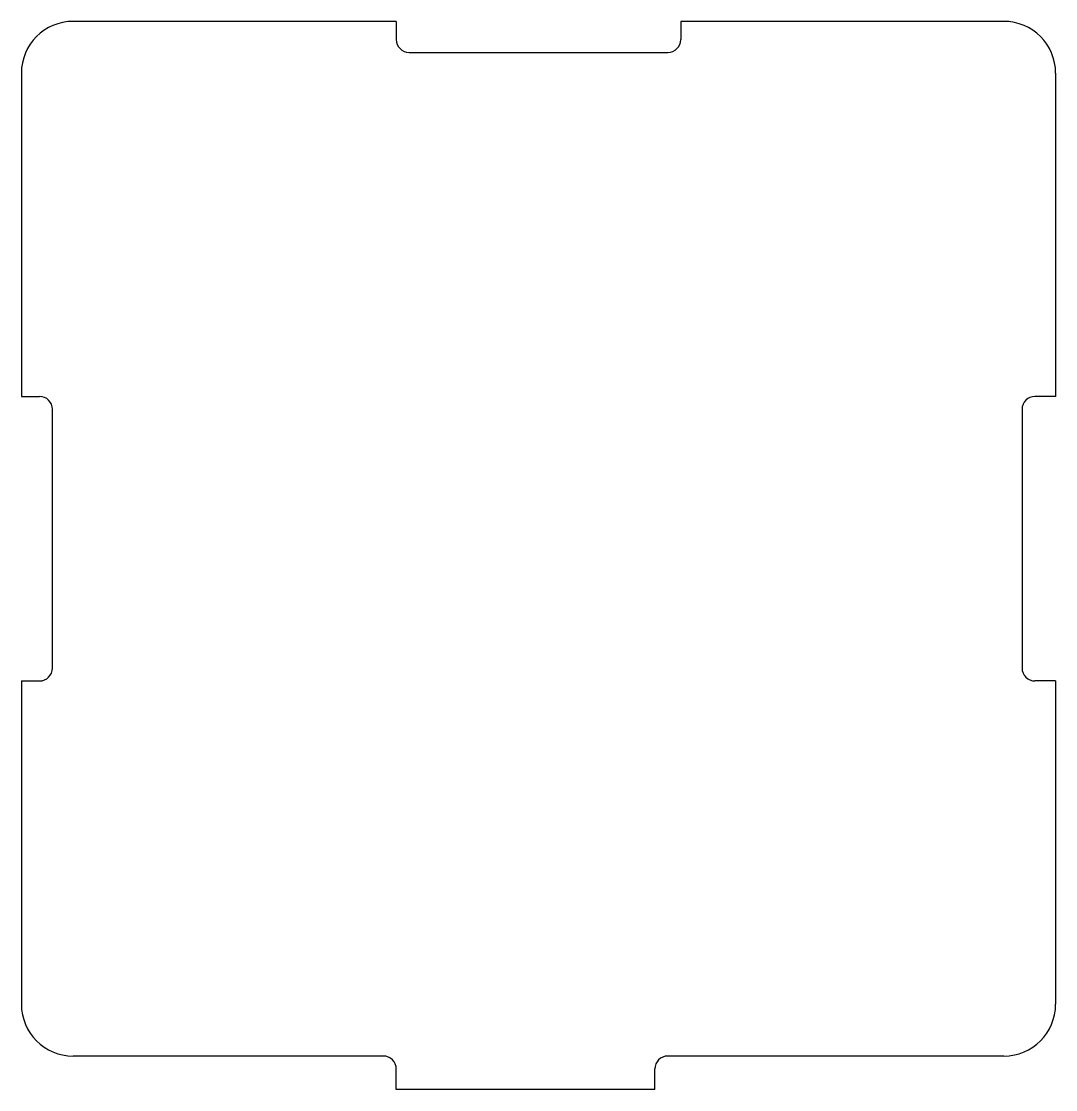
# Model space of a CAD drawing. Extents: x -2 to 0, y -2.06 to 0.
import ezdxf

# ---------------------------------------------------------------- set-up
doc = ezdxf.new("R2010")
doc.units = 0
doc.header["$MEASUREMENT"] = 0
doc.layers.add('MODELSKETCH_VISIBLE', color=7, linetype='CONTINUOUS')

msp = doc.modelspace()

# ---------------------------------------------------------------- linework, layer by layer
at = {"layer": 'MODELSKETCH_VISIBLE'}
for p, q in [((-1.275, 0), (-1.9, 0)), ((-1.275, 0), (-1.275, -0.035)), ((-0.725, 0), (-0.725, -0.035)), ((-0.1, 0), (-0.725, 0)), ((-1.25, -0.06), (-0.75, -0.06)), ((-2, -0.1), (-2, -0.725)), ((0, -0.1), (0, -0.725)), ((-2, -0.725), (-1.965, -0.725)), ((0, -0.725), (-0.04, -0.725)), ((-1.94, -1.25), (-1.94, -0.75)), ((-0.065, -0.75), (-0.065, -1.25)), ((-2, -1.275), (-2, -1.9)), ((-2, -1.275), (-1.965, -1.275)), ((0, -1.275), (-0.04, -1.275)), ((0, -1.275), (0, -1.9)), ((-1.3, -2), (-1.9, -2)), ((-0.1, -2), (-0.75, -2)), ((-1.275, -2.065), (-1.275, -2.025)), ((-0.775, -2.065), (-0.775, -2.025)), ((-0.775, -2.065), (-1.275, -2.065))]:
    msp.add_line(p, q, dxfattribs=at)
for centre, radius, start, end in [((-1.9, -0.1), 0.1, 90, 180), ((-0.1, -0.1), 0.1, 0, 90), ((-1.25, -0.035), 0.025, 180, 270), ((-0.75, -0.035), 0.025, 270, 0), ((-1.965, -0.75), 0.025, 0, 90), ((-0.04, -0.75), 0.025, 90, 180), ((-1.965, -1.25), 0.025, 270, 0), ((-0.04, -1.25), 0.025, 180, 270), ((-1.9, -1.9), 0.1, 180, 270), ((-0.1, -1.9), 0.1, 270, 0), ((-1.3, -2.025), 0.025, 0, 90), ((-0.75, -2.025), 0.025, 90, 180)]:
    msp.add_arc(centre, radius, start, end, dxfattribs=at)

doc.saveas('drawing.dxf')
